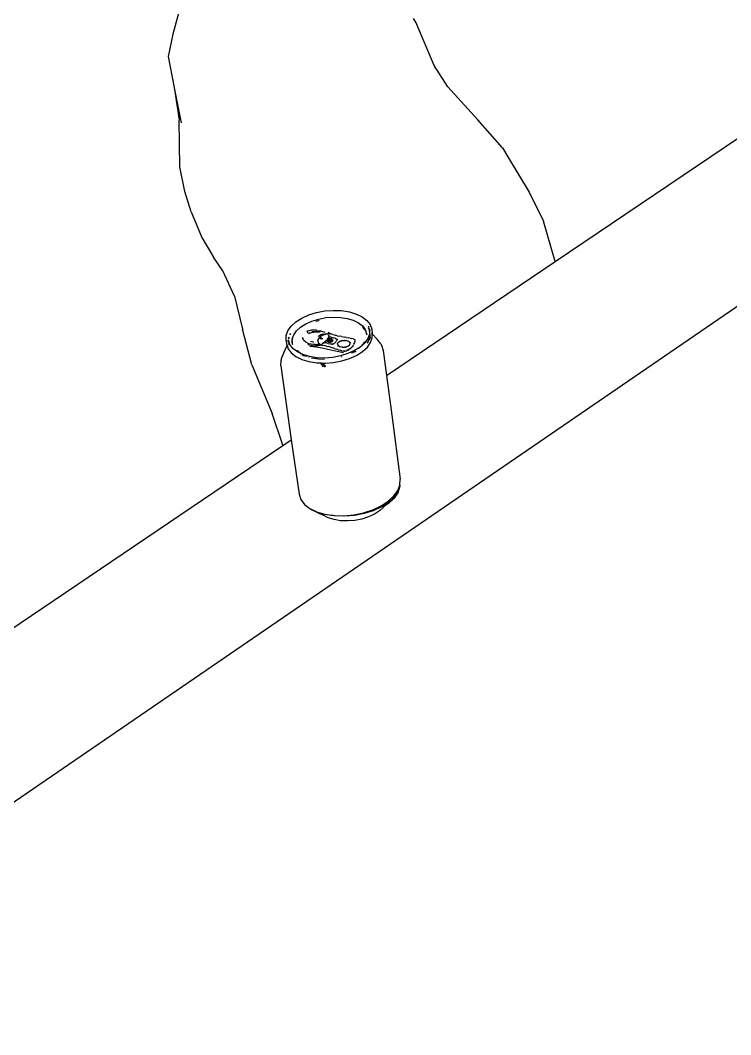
# Model space of a CAD drawing. Header units: millimetres. Extents: x -650 to 3773, y 316 to 2389.
# Drawn here: x 1525.9 to 1579.7, y 1913 to 1989.9 of the extents above; entities that cross this region are included whole.
import ezdxf

# ---------------------------------------------------------------- set-up
doc = ezdxf.new("R2010")
doc.units = ezdxf.units.MM

# ---------------------------------------------------------------- blocks, each defined once
blk = doc.blocks.new('A$Ca364616d')
for p, q in [((405.036, 387.465), (460.995, 425.308)), ((472.182, 420.642), (287.109, 293.723)), ((376.893, 407.764), (376.061, 404.707)), ((394.481, 405.615), (394.295, 405.908)), ((395.866, 402.331), (394.481, 405.615)), ((376.061, 404.707), (375.69, 403.008)), ((375.69, 403.008), (376.134, 400.779)), ((396.898, 400.723), (395.866, 402.331)), ((395.941, 402.154), (395.866, 402.331)), ((376.134, 400.779), (376.185, 400.523)), ((376.185, 400.523), (376.529, 398.194)), ((376.185, 400.523), (376.689, 397.99)), ((399.18, 398.221), (396.898, 400.723)), ((376.592, 394.653), (376.529, 398.194)), ((401.034, 396.091), (399.18, 398.221)), ((401.034, 396.091), (401.454, 395.399)), ((401.454, 395.399), (403.07, 392.734)), ((376.955, 392.783), (376.592, 394.653)), ((377.436, 391.235), (376.955, 392.783)), ((403.07, 392.734), (404.145, 390.529)), ((377.436, 391.235), (378.251, 389.286)), ((405.036, 387.465), (404.145, 390.529)), ((378.251, 389.286), (379.15, 387.791)), ((379.833, 386.755), (379.15, 387.791)), ((392.255, 378.822), (405.036, 387.465)), ((380.741, 384.836), (379.833, 386.755)), ((380.741, 384.836), (381.327, 382.327)), ((385.829, 383.171), (386.363, 383.411)), ((386.363, 383.411), (386.954, 383.593)), ((386.954, 383.593), (387.582, 383.71)), ((387.582, 383.71), (388.22, 383.757)), ((387.658, 383.203), (388.213, 383.245)), ((388.213, 383.245), (388.756, 383.224)), ((388.22, 383.757), (388.846, 383.734)), ((388.846, 383.734), (389.435, 383.641)), ((389.435, 383.641), (389.965, 383.48)), ((389.965, 383.48), (390.415, 383.259)), ((390.415, 383.259), (390.769, 382.987)), ((384.767, 382.204), (385.016, 382.555)), ((385.016, 382.555), (385.374, 382.882)), ((385.374, 382.882), (385.829, 383.171)), ((385.432, 382.201), (385.743, 382.484)), ((385.743, 382.484), (386.137, 382.735)), ((386.137, 382.735), (386.6, 382.943)), ((386.6, 382.943), (387.114, 383.101)), ((386.898, 382.929), (387.128, 383)), ((387.114, 383.101), (387.658, 383.203)), ((387.128, 383), (387.144, 383.003)), ((388.756, 383.224), (389.267, 383.143)), ((389.267, 383.143), (389.727, 383.004)), ((389.727, 383.004), (390.118, 382.812)), ((390.118, 382.812), (390.424, 382.575)), ((390.421, 382.487), (390.438, 382.474)), ((390.424, 382.575), (390.635, 382.302)), ((390.438, 382.474), (390.605, 382.258)), ((390.635, 382.704), (390.634, 382.704)), ((390.769, 382.987), (391.012, 382.672)), ((390.853, 382.56), (390.922, 382.47)), ((391.012, 382.672), (391.135, 382.327)), ((382.037, 379.623), (381.327, 382.327)), ((384.633, 381.479), (384.638, 381.84)), ((384.638, 381.84), (384.767, 382.204)), ((384.839, 381.716), (384.82, 381.662)), ((384.841, 381.705), (384.82, 381.646)), ((384.918, 381.939), (384.909, 381.912)), ((384.968, 382.009), (384.918, 381.939)), ((384.97, 381.99), (384.926, 381.927)), ((384.973, 381.968), (384.972, 381.966)), ((385.104, 381.58), (385.216, 381.896)), ((385.216, 381.896), (385.432, 382.201)), ((386.303, 382.208), (386.174, 382.16)), ((386.231, 382.076), (386.29, 382.092)), ((386.232, 382.076), (386.29, 382.092)), ((386.29, 382.092), (386.233, 382.074)), ((386.233, 382.074), (386.29, 382.092)), ((386.291, 382.09), (386.233, 382.074)), ((386.303, 382.208), (386.304, 382.208)), ((386.304, 382.208), (386.589, 382.269)), ((386.399, 382.03), (386.336, 382.005)), ((386.336, 382.005), (386.384, 382.018)), ((386.399, 382.03), (386.44, 382.042)), ((386.402, 382.024), (386.644, 382.094)), ((386.44, 382.042), (386.709, 382.113)), ((386.581, 382.177), (386.908, 382.216)), ((386.589, 382.269), (386.942, 382.317)), ((386.644, 382.094), (386.931, 382.129)), ((386.709, 382.113), (386.644, 382.094)), ((386.709, 382.113), (386.922, 382.133)), ((386.908, 382.216), (387.248, 382.202)), ((386.922, 382.133), (387.156, 382.128)), ((386.931, 382.129), (387.231, 382.116)), ((387.077, 381.772), (387.064, 381.762)), ((387.097, 381.787), (387.077, 381.772)), ((387.097, 381.787), (387.144, 381.827)), ((387.163, 381.824), (387.097, 381.787)), ((387.16, 381.839), (387.144, 381.827)), ((387.156, 382.128), (387.231, 382.116)), ((387.185, 381.857), (387.16, 381.839)), ((387.224, 381.853), (387.163, 381.824)), ((387.208, 381.727), (387.169, 381.687)), ((387.264, 381.902), (387.185, 381.857)), ((387.305, 381.814), (387.208, 381.727)), ((387.29, 381.724), (387.219, 381.701)), ((387.219, 381.701), (387.231, 381.71)), ((387.224, 381.853), (387.305, 381.899)), ((387.231, 381.71), (387.29, 381.724)), ((387.248, 382.202), (387.568, 382.108)), ((387.251, 381.688), (387.269, 381.703)), ((387.269, 381.703), (387.256, 381.681)), ((387.338, 381.936), (387.264, 381.902)), ((387.284, 381.695), (387.269, 381.703)), ((387.269, 381.703), (387.27, 381.703)), ((387.27, 381.703), (387.275, 381.71)), ((387.27, 381.703), (387.288, 381.706)), ((387.27, 381.703), (387.284, 381.695)), ((387.289, 381.698), (387.284, 381.695)), ((387.284, 381.695), (387.296, 381.698)), ((387.288, 381.706), (387.316, 381.707)), ((387.289, 381.698), (387.296, 381.698)), ((387.305, 381.814), (387.365, 381.858)), ((387.457, 381.985), (387.338, 381.936)), ((387.359, 381.929), (387.372, 381.936)), ((387.44, 381.899), (387.365, 381.858)), ((387.44, 381.899), (387.537, 381.938)), ((387.517, 381.896), (387.486, 381.884)), ((387.664, 381.975), (387.537, 381.938)), ((387.619, 381.935), (387.565, 381.915)), ((387.679, 381.96), (387.619, 381.935)), ((387.664, 381.975), (387.796, 381.998)), ((387.775, 381.967), (387.767, 381.977)), ((387.775, 381.967), (387.767, 381.977)), ((387.768, 381.978), (387.776, 381.968)), ((387.776, 381.968), (387.768, 381.978)), ((387.768, 381.978), (387.777, 381.969)), ((387.769, 381.978), (387.777, 381.969)), ((387.776, 381.968), (387.802, 381.933)), ((387.777, 381.969), (387.803, 381.932)), ((387.907, 381.995), (387.796, 381.998)), ((387.812, 381.917), (387.8, 381.931)), ((387.802, 381.933), (387.83, 381.898)), ((387.803, 381.932), (387.815, 381.916)), ((387.828, 381.897), (387.814, 381.915)), ((387.829, 381.898), (387.814, 381.915)), ((387.815, 381.916), (387.816, 381.915)), ((387.816, 381.915), (387.829, 381.898)), ((387.816, 381.915), (387.83, 381.898)), ((387.848, 381.872), (387.828, 381.897)), ((387.85, 381.873), (387.828, 381.897)), ((387.829, 381.898), (387.85, 381.873)), ((387.851, 381.873), (387.829, 381.898)), ((387.83, 381.898), (387.851, 381.873)), ((387.83, 381.898), (387.85, 381.873)), ((387.867, 381.83), (387.848, 381.872)), ((387.851, 381.873), (387.869, 381.83)), ((387.851, 381.873), (387.869, 381.83)), ((387.86, 381.704), (387.875, 381.767)), ((387.875, 381.767), (387.861, 381.705)), ((387.862, 382.093), (387.883, 382.065)), ((387.862, 382.093), (387.881, 382.066)), ((387.88, 382.064), (387.862, 382.092)), ((387.881, 382.066), (387.862, 382.092)), ((387.878, 381.768), (387.864, 381.706)), ((387.877, 381.768), (387.864, 381.706)), ((387.865, 382.092), (387.883, 382.065)), ((387.877, 381.699), (387.866, 381.676)), ((387.869, 381.83), (387.878, 381.768)), ((387.869, 381.83), (387.878, 381.768)), ((387.874, 381.744), (387.873, 381.74)), ((387.873, 381.74), (387.875, 381.734)), ((387.873, 381.724), (387.875, 381.734)), ((387.873, 381.724), (387.876, 381.72)), ((387.877, 381.757), (387.874, 381.744)), ((387.875, 381.734), (387.874, 381.744)), ((387.877, 381.735), (387.874, 381.744)), ((387.875, 381.734), (387.877, 381.735)), ((387.876, 381.72), (387.875, 381.734)), ((387.877, 381.735), (387.876, 381.72)), ((387.877, 381.757), (387.88, 381.77)), ((387.877, 381.757), (387.88, 381.751)), ((387.877, 381.735), (387.877, 381.757)), ((387.877, 381.711), (387.878, 381.718)), ((387.877, 381.711), (387.88, 381.718)), ((387.878, 381.708), (387.877, 381.711)), ((387.877, 381.699), (387.878, 381.705)), ((387.88, 381.731), (387.878, 381.718)), ((387.878, 381.718), (387.88, 381.718)), ((387.878, 381.718), (387.878, 381.708)), ((387.88, 381.718), (387.878, 381.708)), ((387.878, 381.705), (387.878, 381.708)), ((387.878, 381.708), (387.878, 381.705)), ((387.915, 382.034), (387.88, 382.064)), ((387.916, 382.036), (387.88, 382.064)), ((387.88, 381.751), (387.88, 381.77)), ((387.88, 381.731), (387.882, 381.735)), ((387.88, 381.731), (387.882, 381.735)), ((387.88, 381.718), (387.88, 381.731)), ((387.881, 382.066), (387.918, 382.034)), ((387.881, 382.066), (387.916, 382.036)), ((387.883, 381.743), (387.882, 381.735)), ((387.882, 381.735), (387.908, 381.741)), ((387.883, 382.065), (387.916, 382.036)), ((387.89, 381.743), (387.887, 381.743)), ((387.908, 381.741), (387.89, 381.743)), ((387.907, 381.995), (387.944, 381.987)), ((387.908, 381.741), (387.913, 381.742)), ((387.931, 381.739), (387.913, 381.742)), ((387.94, 381.992), (387.915, 382.034)), ((387.941, 381.994), (387.915, 382.034)), ((387.916, 382.036), (387.918, 382.034)), ((387.918, 382.034), (387.941, 381.994)), ((388.063, 381.712), (387.931, 381.739)), ((387.944, 381.987), (387.94, 381.992)), ((387.96, 381.965), (387.94, 381.992)), ((387.941, 381.994), (387.962, 381.963)), ((387.941, 381.994), (387.96, 381.965)), ((387.943, 381.993), (387.948, 381.986)), ((387.959, 381.963), (387.944, 381.987)), ((387.944, 381.987), (387.948, 381.986)), ((387.948, 381.986), (387.962, 381.963)), ((387.948, 381.986), (388.027, 381.968)), ((388.188, 381.923), (388.027, 381.968)), ((388.063, 381.712), (388.224, 381.675)), ((388.188, 381.923), (388.36, 381.873)), ((388.512, 381.833), (388.36, 381.873)), ((388.512, 381.833), (388.674, 381.799)), ((388.876, 381.766), (388.674, 381.799)), ((388.876, 381.766), (389.071, 381.736)), ((389.214, 381.71), (389.071, 381.736)), ((389.214, 381.71), (389.34, 381.685)), ((390.635, 382.302), (390.742, 382.003)), ((390.678, 382.117), (390.741, 381.941)), ((390.742, 382.003), (390.755, 381.901)), ((390.95, 381.958), (390.83, 381.615)), ((390.979, 381.743), (390.859, 381.4)), ((390.929, 382.39), (390.882, 382.451)), ((390.94, 382.367), (390.887, 382.433)), ((390.916, 382.365), (390.899, 382.387)), ((390.951, 382.266), (390.916, 382.365)), ((390.94, 382.367), (390.929, 382.39)), ((390.94, 382.364), (390.94, 382.367)), ((390.944, 382.22), (390.951, 382.212)), ((390.951, 382.212), (390.95, 381.958)), ((390.951, 382.299), (390.951, 382.266)), ((390.959, 382.245), (390.951, 382.299)), ((390.951, 382.266), (390.951, 382.212)), ((390.959, 382.245), (390.951, 382.266)), ((390.951, 382.212), (390.965, 382.197)), ((390.956, 382.174), (390.971, 382.155)), ((390.965, 382.197), (390.959, 382.245)), ((390.982, 382.179), (390.959, 382.245)), ((390.971, 382.155), (390.965, 382.197)), ((390.965, 382.197), (390.982, 382.179)), ((390.977, 382.112), (390.971, 382.155)), ((390.971, 382.155), (390.982, 382.141)), ((390.98, 381.959), (390.979, 381.903)), ((390.979, 381.874), (390.979, 381.743)), ((390.986, 382.167), (390.982, 382.179)), ((390.982, 382.179), (390.987, 382.173)), ((390.987, 382.304), (391.002, 382.26)), ((391.103, 382.049), (391.154, 381.995)), ((391.135, 382.327), (391.174, 382.039)), ((391.172, 381.678), (391.173, 381.974)), ((391.173, 381.974), (391.174, 382.039)), ((391.173, 381.974), (391.543, 381.577)), ((384.68, 381.018), (384.434, 380.52)), ((384.633, 381.479), (384.673, 381.19)), ((384.673, 381.19), (384.711, 381.082)), ((384.711, 381.082), (384.68, 381.018)), ((384.747, 381.154), (384.711, 381.082)), ((384.711, 381.082), (384.794, 380.845)), ((384.792, 381.395), (384.795, 381.496)), ((384.813, 381.498), (384.811, 381.342)), ((384.932, 381.173), (384.818, 381.499)), ((384.84, 381.342), (384.818, 381.499)), ((384.819, 381.597), (384.846, 381.667)), ((384.847, 381.661), (384.819, 381.584)), ((384.84, 381.342), (384.823, 381.308)), ((384.836, 381.271), (384.846, 381.298)), ((384.849, 381.36), (384.84, 381.342)), ((384.846, 381.298), (384.84, 381.342)), ((384.846, 381.298), (384.848, 381.304)), ((384.848, 381.283), (384.846, 381.298)), ((384.905, 381.119), (384.848, 381.283)), ((385.16, 380.875), (384.932, 381.173)), ((385.1, 381.266), (385.104, 381.58)), ((385.1, 381.266), (385.114, 381.165)), ((385.114, 381.165), (385.115, 381.225)), ((385.116, 381.268), (385.117, 381.401)), ((385.131, 381.517), (385.139, 381.538)), ((385.9, 381.656), (385.885, 381.689)), ((385.901, 381.657), (385.885, 381.689)), ((385.901, 381.657), (385.887, 381.689)), ((385.887, 381.689), (385.902, 381.657)), ((385.888, 381.688), (385.902, 381.657)), ((385.969, 381.49), (385.901, 381.657)), ((385.967, 381.49), (385.901, 381.657)), ((385.969, 381.49), (385.967, 381.49)), ((386.124, 381.34), (385.969, 381.49)), ((386.372, 381.221), (386.124, 381.34)), ((386.284, 381.157), (386.283, 381.157)), ((386.284, 381.157), (386.655, 381.089)), ((386.724, 381.162), (386.372, 381.221)), ((386.911, 380.974), (386.439, 381.022)), ((386.732, 381.348), (386.494, 381.386)), ((386.655, 381.089), (386.802, 381.076)), ((386.865, 381.155), (386.724, 381.162)), ((386.802, 381.076), (386.955, 381.076)), ((386.865, 381.155), (387.021, 381.168)), ((387.371, 380.889), (386.911, 380.974)), ((387.008, 381.087), (386.954, 381.076)), ((386.954, 381.076), (387.009, 381.087)), ((386.955, 381.076), (387.009, 381.087)), ((387.008, 381.087), (386.956, 381.074)), ((387.01, 381.086), (386.956, 381.074)), ((387.076, 381.094), (387.008, 381.087)), ((387.078, 381.092), (387.008, 381.087)), ((387.009, 381.087), (387.077, 381.094)), ((387.009, 381.087), (387.076, 381.094)), ((387.077, 381.094), (387.01, 381.086)), ((387.069, 381.177), (387.021, 381.168)), ((387.021, 381.168), (387.069, 381.177)), ((387.021, 381.168), (387.069, 381.176)), ((387.069, 381.175), (387.021, 381.167)), ((387.069, 381.175), (387.021, 381.168)), ((387.051, 381.431), (387.059, 381.489)), ((387.051, 381.431), (387.051, 381.424)), ((387.051, 381.424), (387.062, 381.357)), ((387.059, 381.489), (387.081, 381.543)), ((387.062, 381.357), (387.064, 381.35)), ((387.064, 381.35), (387.096, 381.272)), ((387.069, 381.176), (387.14, 381.191)), ((387.14, 381.191), (387.069, 381.175)), ((387.069, 381.177), (387.14, 381.191)), ((387.14, 381.189), (387.069, 381.175)), ((387.076, 381.094), (387.155, 381.112)), ((387.077, 381.094), (387.155, 381.112)), ((387.078, 381.092), (387.077, 381.094)), ((387.081, 381.543), (387.083, 381.547)), ((387.083, 381.547), (387.139, 381.644)), ((387.096, 381.272), (387.15, 381.202)), ((387.169, 381.687), (387.139, 381.644)), ((387.209, 381.203), (387.14, 381.189)), ((387.209, 381.203), (387.14, 381.19)), ((387.161, 381.194), (387.14, 381.189)), ((387.161, 381.194), (387.14, 381.191)), ((387.154, 381.198), (387.15, 381.202)), ((387.154, 381.198), (387.161, 381.194)), ((387.211, 381.124), (387.154, 381.112)), ((387.154, 381.112), (387.211, 381.124)), ((387.155, 381.112), (387.211, 381.124)), ((387.211, 381.124), (387.156, 381.11)), ((387.212, 381.123), (387.156, 381.11)), ((387.163, 381.193), (387.161, 381.194)), ((387.209, 381.203), (387.163, 381.193)), ((387.209, 381.201), (387.163, 381.193)), ((387.163, 381.193), (387.232, 381.155)), ((387.205, 381.627), (387.207, 381.628)), ((387.205, 381.627), (387.209, 381.626)), ((387.207, 381.628), (387.217, 381.646)), ((387.207, 381.628), (387.213, 381.636)), ((387.207, 381.628), (387.214, 381.634)), ((387.209, 381.626), (387.207, 381.628)), ((387.21, 381.624), (387.209, 381.626)), ((387.209, 381.203), (387.228, 381.206)), ((387.228, 381.206), (387.209, 381.201)), ((387.229, 381.206), (387.209, 381.203)), ((387.229, 381.206), (387.209, 381.203)), ((387.209, 381.203), (387.228, 381.206)), ((387.21, 381.624), (387.213, 381.625)), ((387.215, 381.619), (387.21, 381.624)), ((387.211, 381.124), (387.27, 381.144)), ((387.222, 381.639), (387.213, 381.636)), ((387.213, 381.636), (387.214, 381.634)), ((387.213, 381.625), (387.216, 381.621)), ((387.213, 381.625), (387.221, 381.623)), ((387.214, 381.634), (387.222, 381.639)), ((387.214, 381.634), (387.216, 381.621)), ((387.216, 381.621), (387.215, 381.619)), ((387.22, 381.619), (387.215, 381.619)), ((387.219, 381.622), (387.216, 381.621)), ((387.22, 381.62), (387.216, 381.621)), ((387.221, 381.623), (387.219, 381.622)), ((387.22, 381.62), (387.22, 381.619)), ((387.22, 381.619), (387.222, 381.62)), ((387.22, 381.62), (387.222, 381.62)), ((387.237, 381.612), (387.22, 381.619)), ((387.232, 381.63), (387.221, 381.623)), ((387.221, 381.623), (387.224, 381.622)), ((387.222, 381.62), (387.224, 381.622)), ((387.222, 381.62), (387.237, 381.612)), ((387.224, 381.622), (387.232, 381.63)), ((387.224, 381.622), (387.232, 381.621)), ((387.23, 381.205), (387.228, 381.206)), ((387.247, 381.632), (387.232, 381.621)), ((387.232, 381.621), (387.301, 381.603)), ((387.27, 381.144), (387.232, 381.155)), ((387.237, 381.612), (387.301, 381.603)), ((387.251, 381.637), (387.247, 381.632)), ((387.268, 381.658), (387.251, 381.637)), ((387.283, 381.675), (387.268, 381.658)), ((387.27, 381.144), (387.299, 381.154)), ((387.348, 381.123), (387.27, 381.144)), ((387.283, 381.675), (387.286, 381.68)), ((387.299, 381.154), (387.323, 381.165)), ((387.417, 381.587), (387.301, 381.603)), ((387.434, 381.27), (387.337, 381.232)), ((387.348, 381.123), (387.516, 381.086)), ((387.359, 381.182), (387.398, 381.199)), ((387.516, 381.319), (387.433, 381.272)), ((387.433, 381.272), (387.516, 381.318)), ((387.517, 381.318), (387.434, 381.27)), ((387.517, 381.317), (387.434, 381.27)), ((387.483, 381.25), (387.51, 381.267)), ((387.566, 381.318), (387.51, 381.267)), ((387.698, 381.048), (387.516, 381.086)), ((387.542, 381.341), (387.517, 381.318)), ((387.544, 381.329), (387.526, 381.314)), ((387.526, 381.314), (387.541, 381.324)), ((387.554, 381.331), (387.541, 381.324)), ((387.542, 381.344), (387.542, 381.341)), ((387.544, 381.342), (387.542, 381.341)), ((387.542, 381.341), (387.544, 381.336)), ((387.542, 381.341), (387.553, 381.332)), ((387.562, 381.357), (387.544, 381.342)), ((387.544, 381.329), (387.544, 381.336)), ((387.566, 381.318), (387.551, 381.327)), ((387.551, 381.327), (387.56, 381.323)), ((387.553, 381.332), (387.554, 381.331)), ((387.554, 381.359), (387.567, 381.366)), ((387.561, 381.364), (387.554, 381.359)), ((387.554, 381.359), (387.562, 381.357)), ((387.557, 381.333), (387.554, 381.331)), ((387.554, 381.331), (387.56, 381.323)), ((387.564, 381.339), (387.557, 381.333)), ((387.571, 381.339), (387.557, 381.333)), ((387.564, 381.339), (387.557, 381.333)), ((387.557, 381.333), (387.565, 381.336)), ((387.56, 381.323), (387.561, 381.323)), ((387.567, 381.366), (387.561, 381.364)), ((387.561, 381.323), (387.566, 381.318)), ((387.561, 381.323), (387.569, 381.321)), ((387.562, 381.357), (387.564, 381.359)), ((387.564, 381.359), (387.567, 381.366)), ((387.571, 381.366), (387.564, 381.359)), ((387.571, 381.339), (387.564, 381.339)), ((387.565, 381.336), (387.571, 381.339)), ((387.566, 381.318), (387.569, 381.321)), ((387.569, 381.315), (387.566, 381.318)), ((387.567, 381.366), (387.571, 381.366)), ((387.737, 381.476), (387.569, 381.321)), ((387.569, 381.321), (387.578, 381.318)), ((387.571, 381.366), (387.575, 381.37)), ((387.571, 381.366), (387.581, 381.366)), ((387.583, 381.35), (387.571, 381.339)), ((387.571, 381.339), (387.583, 381.347)), ((387.575, 381.37), (387.58, 381.372)), ((387.578, 381.318), (387.686, 381.284)), ((387.578, 381.318), (387.684, 381.287)), ((387.705, 381.484), (387.58, 381.372)), ((387.581, 381.366), (387.58, 381.372)), ((387.607, 381.366), (387.583, 381.347)), ((387.583, 381.35), (387.583, 381.347)), ((387.607, 381.366), (387.646, 381.405)), ((387.678, 381.442), (387.646, 381.405)), ((387.694, 381.492), (387.677, 381.469)), ((387.698, 381.484), (387.677, 381.469)), ((387.677, 381.469), (387.691, 381.483)), ((387.681, 381.443), (387.678, 381.442)), ((387.681, 381.443), (387.695, 381.455)), ((387.684, 381.444), (387.681, 381.443)), ((387.69, 381.451), (387.684, 381.444)), ((387.841, 381.245), (387.684, 381.287)), ((387.691, 381.452), (387.69, 381.451)), ((387.705, 381.495), (387.691, 381.483)), ((387.691, 381.483), (387.694, 381.492)), ((387.698, 381.484), (387.691, 381.483)), ((387.691, 381.452), (387.695, 381.455)), ((387.694, 381.492), (387.705, 381.495)), ((387.698, 381.46), (387.695, 381.455)), ((387.702, 381.458), (387.695, 381.455)), ((387.695, 381.455), (387.702, 381.458)), ((387.698, 381.484), (387.705, 381.495)), ((387.698, 381.484), (387.709, 381.488)), ((387.698, 381.484), (387.705, 381.484)), ((387.709, 381.464), (387.698, 381.46)), ((387.698, 381.46), (387.702, 381.458)), ((387.698, 381.048), (387.853, 381.012)), ((387.702, 381.458), (387.718, 381.465)), ((387.709, 381.464), (387.702, 381.458)), ((387.709, 381.488), (387.705, 381.484)), ((387.705, 381.484), (387.716, 381.484)), ((387.716, 381.494), (387.709, 381.488)), ((387.709, 381.488), (387.714, 381.49)), ((387.718, 381.468), (387.709, 381.464)), ((387.714, 381.49), (387.716, 381.494)), ((387.716, 381.484), (387.714, 381.49)), ((387.727, 381.504), (387.716, 381.494)), ((387.716, 381.494), (387.719, 381.501)), ((387.724, 381.469), (387.718, 381.465)), ((387.718, 381.468), (387.718, 381.465)), ((387.719, 381.501), (387.727, 381.504)), ((387.737, 381.478), (387.724, 381.469)), ((387.724, 381.469), (387.737, 381.476)), ((387.727, 381.504), (387.732, 381.507)), ((387.732, 381.507), (387.746, 381.522)), ((387.734, 381.502), (387.732, 381.507)), ((387.746, 381.522), (387.734, 381.502)), ((387.75, 381.491), (387.737, 381.478)), ((387.737, 381.476), (387.75, 381.491)), ((387.751, 381.487), (387.737, 381.476)), ((387.737, 381.478), (387.737, 381.476)), ((387.75, 381.491), (387.752, 381.49)), ((387.75, 381.471), (387.751, 381.487)), ((387.75, 381.471), (387.751, 381.458)), ((387.769, 381.503), (387.751, 381.487)), ((387.751, 381.487), (387.752, 381.49)), ((387.751, 381.458), (387.757, 381.435)), ((387.752, 381.494), (387.763, 381.518)), ((387.752, 381.49), (387.755, 381.494)), ((387.752, 381.49), (387.752, 381.494)), ((387.771, 381.513), (387.755, 381.494)), ((387.757, 381.435), (387.771, 381.413)), ((387.763, 381.518), (387.781, 381.539)), ((387.787, 381.532), (387.771, 381.513)), ((387.771, 381.413), (387.792, 381.393)), ((387.779, 381.562), (387.79, 381.576)), ((387.791, 381.572), (387.779, 381.562)), ((387.781, 381.539), (387.795, 381.55)), ((387.794, 381.546), (387.783, 381.531)), ((387.788, 381.528), (387.783, 381.509)), ((387.79, 381.527), (387.783, 381.509)), ((387.783, 381.509), (387.784, 381.491)), ((387.785, 381.508), (387.784, 381.491)), ((387.784, 381.491), (387.792, 381.475)), ((387.785, 381.508), (387.792, 381.528)), ((387.785, 381.508), (387.79, 381.527)), ((387.787, 381.491), (387.785, 381.508)), ((387.805, 381.621), (387.787, 381.604)), ((387.787, 381.604), (387.795, 381.608)), ((387.79, 381.597), (387.787, 381.604)), ((387.787, 381.604), (387.797, 381.603)), ((387.787, 381.532), (387.799, 381.551)), ((387.787, 381.51), (387.792, 381.528)), ((387.787, 381.491), (387.787, 381.51)), ((387.788, 381.492), (387.787, 381.51)), ((387.794, 381.475), (387.787, 381.491)), ((387.787, 381.491), (387.792, 381.475)), ((387.8, 381.546), (387.788, 381.528)), ((387.802, 381.545), (387.788, 381.528)), ((387.794, 381.475), (387.788, 381.492)), ((387.796, 381.476), (387.788, 381.492)), ((387.79, 381.597), (387.797, 381.603)), ((387.79, 381.576), (387.791, 381.587)), ((387.79, 381.576), (387.796, 381.576)), ((387.79, 381.527), (387.803, 381.546)), ((387.79, 381.527), (387.802, 381.545)), ((387.791, 381.587), (387.795, 381.578)), ((387.799, 381.58), (387.791, 381.572)), ((387.796, 381.576), (387.791, 381.572)), ((387.801, 381.576), (387.791, 381.572)), ((387.791, 381.572), (387.792, 381.573)), ((387.791, 381.572), (387.794, 381.566)), ((387.792, 381.573), (387.796, 381.576)), ((387.792, 381.528), (387.803, 381.546)), ((387.792, 381.475), (387.806, 381.461)), ((387.792, 381.393), (387.82, 381.376)), ((387.801, 381.576), (387.794, 381.566)), ((387.794, 381.546), (387.799, 381.551)), ((387.799, 381.551), (387.794, 381.546)), ((387.795, 381.55), (387.794, 381.546)), ((387.808, 381.461), (387.794, 381.475)), ((387.794, 381.475), (387.806, 381.461)), ((387.795, 381.608), (387.805, 381.621)), ((387.795, 381.608), (387.797, 381.603)), ((387.795, 381.578), (387.802, 381.587)), ((387.795, 381.578), (387.796, 381.576)), ((387.796, 381.556), (387.795, 381.55)), ((387.795, 381.55), (387.798, 381.553)), ((387.798, 381.553), (387.796, 381.556)), ((387.796, 381.479), (387.798, 381.497)), ((387.796, 381.479), (387.799, 381.494)), ((387.801, 381.46), (387.796, 381.479)), ((387.797, 381.476), (387.796, 381.479)), ((387.808, 381.461), (387.796, 381.476)), ((387.809, 381.463), (387.796, 381.476)), ((387.805, 381.621), (387.797, 381.603)), ((387.799, 381.592), (387.797, 381.603)), ((387.797, 381.476), (387.799, 381.494)), ((387.801, 381.46), (387.797, 381.476)), ((387.802, 381.458), (387.797, 381.476)), ((387.798, 381.553), (387.802, 381.556)), ((387.799, 381.551), (387.798, 381.553)), ((387.798, 381.497), (387.806, 381.515)), ((387.798, 381.497), (387.807, 381.512)), ((387.799, 381.494), (387.798, 381.497)), ((387.799, 381.58), (387.808, 381.595)), ((387.799, 381.592), (387.802, 381.587)), ((387.801, 381.576), (387.799, 381.58)), ((387.802, 381.556), (387.799, 381.551)), ((387.799, 381.494), (387.807, 381.512)), ((387.817, 381.564), (387.8, 381.546)), ((387.819, 381.562), (387.8, 381.546)), ((387.807, 381.592), (387.801, 381.576)), ((387.802, 381.566), (387.801, 381.576)), ((387.801, 381.576), (387.804, 381.572)), ((387.803, 381.494), (387.801, 381.476)), ((387.801, 381.476), (387.805, 381.458)), ((387.811, 381.443), (387.801, 381.46)), ((387.802, 381.458), (387.801, 381.46)), ((387.802, 381.587), (387.807, 381.592)), ((387.802, 381.566), (387.804, 381.572)), ((387.802, 381.556), (387.802, 381.566)), ((387.802, 381.545), (387.82, 381.563)), ((387.802, 381.545), (387.819, 381.562)), ((387.802, 381.556), (387.806, 381.559)), ((387.811, 381.443), (387.802, 381.458)), ((387.812, 381.441), (387.802, 381.458)), ((387.803, 381.546), (387.82, 381.563)), ((387.811, 381.511), (387.803, 381.494)), ((387.804, 381.572), (387.807, 381.592)), ((387.805, 381.458), (387.816, 381.442)), ((387.806, 381.559), (387.837, 381.575)), ((387.806, 381.515), (387.82, 381.532)), ((387.806, 381.515), (387.821, 381.529)), ((387.807, 381.512), (387.806, 381.515)), ((387.806, 381.461), (387.826, 381.449)), ((387.809, 381.594), (387.807, 381.592)), ((387.807, 381.512), (387.821, 381.529)), ((387.809, 381.597), (387.808, 381.595)), ((387.808, 381.595), (387.809, 381.594)), ((387.827, 381.449), (387.808, 381.461)), ((387.808, 381.461), (387.826, 381.449)), ((387.837, 381.635), (387.809, 381.597)), ((387.811, 381.604), (387.809, 381.597)), ((387.827, 381.449), (387.809, 381.463)), ((387.829, 381.451), (387.809, 381.463)), ((387.824, 381.528), (387.811, 381.511)), ((387.828, 381.428), (387.811, 381.443)), ((387.812, 381.441), (387.811, 381.443)), ((387.828, 381.428), (387.812, 381.441)), ((387.829, 381.425), (387.812, 381.441)), ((387.816, 381.442), (387.832, 381.427)), ((387.839, 381.58), (387.817, 381.564)), ((387.841, 381.579), (387.817, 381.564)), ((387.819, 381.562), (387.841, 381.579)), ((387.819, 381.562), (387.842, 381.579)), ((387.82, 381.563), (387.842, 381.579)), ((387.82, 381.532), (387.84, 381.547)), ((387.82, 381.532), (387.841, 381.544)), ((387.821, 381.529), (387.82, 381.532)), ((387.82, 381.376), (387.853, 381.363)), ((387.821, 381.529), (387.841, 381.544)), ((387.843, 381.543), (387.824, 381.528)), ((387.826, 381.449), (387.85, 381.441)), ((387.851, 381.441), (387.827, 381.449)), ((387.827, 381.449), (387.85, 381.441)), ((387.832, 381.427), (387.828, 381.428)), ((387.829, 381.425), (387.828, 381.428)), ((387.851, 381.441), (387.829, 381.451)), ((387.852, 381.443), (387.829, 381.451)), ((387.849, 381.415), (387.829, 381.425)), ((387.85, 381.412), (387.829, 381.425)), ((387.849, 381.415), (387.832, 381.427)), ((387.837, 381.635), (387.839, 381.639)), ((387.837, 381.575), (387.873, 381.588)), ((387.839, 381.639), (387.866, 381.676)), ((387.866, 381.595), (387.839, 381.58)), ((387.867, 381.593), (387.839, 381.58)), ((387.84, 381.547), (387.864, 381.56)), ((387.84, 381.547), (387.865, 381.557)), ((387.841, 381.544), (387.84, 381.547)), ((387.841, 381.579), (387.867, 381.593)), ((387.841, 381.579), (387.868, 381.593)), ((387.841, 381.544), (387.865, 381.557)), ((387.841, 381.245), (387.984, 381.213)), ((387.842, 381.579), (387.868, 381.593)), ((387.867, 381.555), (387.843, 381.543)), ((387.853, 381.414), (387.849, 381.415)), ((387.85, 381.412), (387.849, 381.415)), ((387.85, 381.441), (387.878, 381.436)), ((387.875, 381.404), (387.85, 381.412)), ((387.876, 381.402), (387.85, 381.412)), ((387.879, 381.436), (387.851, 381.441)), ((387.851, 381.441), (387.878, 381.436)), ((387.879, 381.436), (387.852, 381.443)), ((387.88, 381.438), (387.852, 381.443)), ((387.875, 381.404), (387.853, 381.414)), ((387.853, 381.363), (387.89, 381.353)), ((388.008, 380.968), (387.853, 381.012)), ((387.864, 381.56), (387.892, 381.57)), ((387.864, 381.56), (387.893, 381.567)), ((387.865, 381.557), (387.864, 381.56)), ((387.865, 381.557), (387.893, 381.567)), ((387.896, 381.607), (387.866, 381.595)), ((387.897, 381.605), (387.866, 381.595)), ((387.867, 381.593), (387.897, 381.605)), ((387.867, 381.593), (387.898, 381.605)), ((387.894, 381.565), (387.867, 381.555)), ((387.868, 381.593), (387.898, 381.605)), ((387.873, 381.588), (387.912, 381.597)), ((387.878, 381.404), (387.875, 381.404)), ((387.876, 381.402), (387.875, 381.404)), ((387.904, 381.397), (387.876, 381.402)), ((387.905, 381.394), (387.876, 381.402)), ((387.878, 381.436), (387.909, 381.434)), ((387.904, 381.397), (387.878, 381.404)), ((387.91, 381.434), (387.879, 381.436)), ((387.879, 381.436), (387.909, 381.434)), ((387.91, 381.434), (387.88, 381.438)), ((387.91, 381.437), (387.88, 381.438)), ((387.89, 381.353), (387.931, 381.349)), ((387.892, 381.57), (387.923, 381.577)), ((387.892, 381.57), (387.923, 381.574)), ((387.893, 381.567), (387.892, 381.57)), ((387.893, 381.567), (387.923, 381.574)), ((387.924, 381.572), (387.894, 381.565)), ((387.928, 381.616), (387.896, 381.607)), ((387.929, 381.614), (387.896, 381.607)), ((387.897, 381.605), (387.929, 381.614)), ((387.897, 381.605), (387.929, 381.614)), ((387.898, 381.605), (387.929, 381.614)), ((387.906, 381.397), (387.904, 381.397)), ((387.905, 381.394), (387.904, 381.397)), ((387.936, 381.393), (387.905, 381.394)), ((387.936, 381.391), (387.905, 381.394)), ((387.936, 381.393), (387.906, 381.397)), ((387.909, 381.434), (387.942, 381.436)), ((387.942, 381.439), (387.91, 381.437)), ((387.942, 381.436), (387.91, 381.437)), ((387.942, 381.436), (387.91, 381.434)), ((387.91, 381.434), (387.942, 381.436)), ((387.912, 381.597), (387.953, 381.602)), ((387.923, 381.577), (387.955, 381.58)), ((387.923, 381.574), (387.923, 381.577)), ((387.923, 381.577), (387.955, 381.577)), ((387.923, 381.574), (387.955, 381.577)), ((387.955, 381.575), (387.924, 381.572)), ((387.962, 381.621), (387.928, 381.616)), ((387.962, 381.619), (387.928, 381.616)), ((387.929, 381.614), (387.962, 381.619)), ((387.929, 381.614), (387.961, 381.619)), ((387.929, 381.614), (387.961, 381.619)), ((387.931, 381.349), (387.972, 381.348)), ((387.937, 381.393), (387.936, 381.393)), ((387.936, 381.391), (387.936, 381.393)), ((387.968, 381.393), (387.936, 381.391)), ((387.968, 381.39), (387.936, 381.391)), ((387.937, 381.393), (387.968, 381.393)), ((387.974, 381.444), (387.942, 381.439)), ((387.975, 381.442), (387.942, 381.436)), ((387.942, 381.436), (387.975, 381.442)), ((387.942, 381.436), (387.975, 381.442)), ((387.975, 381.442), (387.942, 381.439)), ((387.953, 381.602), (387.995, 381.601)), ((387.955, 381.58), (387.987, 381.58)), ((387.955, 381.577), (387.955, 381.58)), ((387.955, 381.58), (387.987, 381.577)), ((387.955, 381.577), (387.987, 381.577)), ((387.987, 381.575), (387.955, 381.575)), ((387.961, 381.619), (387.993, 381.621)), ((387.994, 381.624), (387.962, 381.621)), ((387.962, 381.619), (387.994, 381.621)), ((387.994, 381.621), (387.962, 381.621)), ((387.962, 381.619), (387.993, 381.621)), ((388, 381.396), (387.968, 381.393)), ((388, 381.396), (387.968, 381.39)), ((388, 381.394), (387.968, 381.39)), ((387.968, 381.39), (387.968, 381.393)), ((387.972, 381.348), (388.014, 381.353)), ((388.006, 381.453), (387.974, 381.444)), ((388.007, 381.451), (387.974, 381.444)), ((388.007, 381.451), (387.975, 381.442)), ((387.975, 381.442), (388.007, 381.451)), ((387.975, 381.442), (388.007, 381.451)), ((388.056, 381.195), (387.984, 381.213)), ((388.056, 381.195), (387.986, 381.21)), ((387.987, 381.58), (388.018, 381.576)), ((387.987, 381.577), (387.987, 381.58)), ((387.987, 381.58), (388.019, 381.573)), ((387.987, 381.577), (388.019, 381.573)), ((388.017, 381.571), (387.987, 381.575)), ((387.993, 381.621), (388.024, 381.62)), ((388.025, 381.62), (387.994, 381.624)), ((388.025, 381.622), (387.994, 381.624)), ((387.994, 381.621), (388.025, 381.62)), ((387.994, 381.621), (388.024, 381.62)), ((387.995, 381.601), (388.035, 381.597)), ((388, 381.396), (388.029, 381.403)), ((388.031, 381.403), (388, 381.394)), ((388.031, 381.401), (388, 381.394)), ((388, 381.394), (388, 381.396)), ((388.035, 381.465), (388.006, 381.453)), ((388.036, 381.463), (388.006, 381.453)), ((388.036, 381.463), (388.007, 381.451)), ((388.007, 381.451), (388.037, 381.463)), ((388.007, 381.451), (388.037, 381.463)), ((388.008, 380.968), (388.186, 380.907)), ((388.014, 381.353), (388.053, 381.362)), ((388.046, 381.564), (388.017, 381.571)), ((388.018, 381.576), (388.048, 381.569)), ((388.018, 381.576), (388.048, 381.566)), ((388.018, 381.576), (388.019, 381.573)), ((388.019, 381.573), (388.048, 381.566)), ((388.024, 381.62), (388.051, 381.615)), ((388.053, 381.615), (388.025, 381.622)), ((388.054, 381.617), (388.025, 381.622)), ((388.025, 381.62), (388.053, 381.615)), ((388.025, 381.62), (388.051, 381.615)), ((388.031, 381.403), (388.029, 381.403)), ((388.059, 381.413), (388.031, 381.401)), ((388.056, 381.412), (388.031, 381.403)), ((388.059, 381.411), (388.031, 381.401)), ((388.031, 381.401), (388.031, 381.403)), ((388.035, 381.597), (388.073, 381.587)), ((388.061, 381.479), (388.035, 381.465)), ((388.063, 381.477), (388.035, 381.465)), ((388.063, 381.477), (388.036, 381.463)), ((388.036, 381.463), (388.064, 381.477)), ((388.037, 381.463), (388.064, 381.477)), ((388.071, 381.554), (388.046, 381.564)), ((388.048, 381.569), (388.073, 381.559)), ((388.048, 381.569), (388.073, 381.556)), ((388.048, 381.569), (388.048, 381.566)), ((388.048, 381.566), (388.073, 381.556)), ((388.051, 381.615), (388.075, 381.606)), ((388.053, 381.615), (388.077, 381.606)), ((388.053, 381.615), (388.075, 381.606)), ((388.053, 381.362), (388.089, 381.374)), ((388.077, 381.606), (388.054, 381.617)), ((388.078, 381.608), (388.054, 381.617)), ((388.059, 381.413), (388.056, 381.412)), ((388.087, 381.186), (388.056, 381.195)), ((388.083, 381.426), (388.059, 381.411)), ((388.08, 381.425), (388.059, 381.413)), ((388.083, 381.424), (388.059, 381.411)), ((388.059, 381.411), (388.059, 381.413)), ((388.083, 381.495), (388.061, 381.479)), ((388.085, 381.493), (388.061, 381.479)), ((388.063, 381.477), (388.087, 381.494)), ((388.085, 381.493), (388.063, 381.477)), ((388.064, 381.477), (388.087, 381.494)), ((388.092, 381.541), (388.071, 381.554)), ((388.073, 381.587), (388.106, 381.574)), ((388.073, 381.559), (388.095, 381.546)), ((388.073, 381.556), (388.073, 381.559)), ((388.073, 381.559), (388.095, 381.542)), ((388.073, 381.556), (388.095, 381.542)), ((388.075, 381.606), (388.094, 381.595)), ((388.077, 381.606), (388.096, 381.595)), ((388.077, 381.606), (388.094, 381.595)), ((388.096, 381.595), (388.078, 381.608)), ((388.097, 381.597), (388.078, 381.608)), ((388.083, 381.426), (388.08, 381.425)), ((388.1, 381.512), (388.083, 381.495)), ((388.102, 381.511), (388.083, 381.495)), ((388.102, 381.441), (388.083, 381.424)), ((388.099, 381.44), (388.083, 381.426)), ((388.102, 381.439), (388.083, 381.424)), ((388.083, 381.424), (388.083, 381.426)), ((388.085, 381.493), (388.104, 381.512)), ((388.102, 381.511), (388.085, 381.493)), ((388.087, 381.494), (388.104, 381.512)), ((388.107, 381.184), (388.087, 381.186)), ((388.089, 381.374), (388.12, 381.391)), ((388.108, 381.526), (388.092, 381.541)), ((388.094, 381.595), (388.108, 381.581)), ((388.095, 381.546), (388.111, 381.53)), ((388.095, 381.542), (388.095, 381.546)), ((388.095, 381.546), (388.111, 381.527)), ((388.095, 381.542), (388.111, 381.527)), ((388.096, 381.595), (388.11, 381.581)), ((388.096, 381.595), (388.108, 381.581)), ((388.11, 381.581), (388.097, 381.597)), ((388.111, 381.583), (388.097, 381.597)), ((388.102, 381.441), (388.099, 381.44)), ((388.111, 381.53), (388.1, 381.512)), ((388.113, 381.529), (388.1, 381.512)), ((388.102, 381.511), (388.115, 381.53)), ((388.113, 381.529), (388.102, 381.511)), ((388.117, 381.458), (388.102, 381.439)), ((388.113, 381.456), (388.102, 381.441)), ((388.116, 381.456), (388.102, 381.439)), ((388.102, 381.439), (388.102, 381.441)), ((388.104, 381.512), (388.115, 381.53)), ((388.106, 381.574), (388.134, 381.557)), ((388.11, 381.183), (388.107, 381.184)), ((388.108, 381.581), (388.115, 381.566)), ((388.118, 381.509), (388.108, 381.526)), ((388.11, 381.581), (388.117, 381.565)), ((388.11, 381.581), (388.115, 381.566)), ((388.11, 381.183), (388.16, 381.19)), ((388.11, 381.183), (388.123, 381.181)), ((388.117, 381.565), (388.111, 381.583)), ((388.119, 381.566), (388.111, 381.583)), ((388.119, 381.548), (388.111, 381.53)), ((388.116, 381.548), (388.111, 381.53)), ((388.111, 381.53), (388.122, 381.513)), ((388.111, 381.527), (388.111, 381.53)), ((388.111, 381.53), (388.122, 381.51)), ((388.111, 381.527), (388.122, 381.51)), ((388.113, 381.529), (388.12, 381.549)), ((388.119, 381.548), (388.113, 381.529)), ((388.113, 381.456), (388.121, 381.474)), ((388.117, 381.458), (388.113, 381.456)), ((388.115, 381.566), (388.116, 381.548)), ((388.115, 381.53), (388.12, 381.549)), ((388.117, 381.565), (388.116, 381.548)), ((388.125, 381.476), (388.116, 381.456)), ((388.124, 381.474), (388.116, 381.456)), ((388.116, 381.456), (388.117, 381.458)), ((388.117, 381.565), (388.119, 381.548)), ((388.125, 381.476), (388.117, 381.458)), ((388.122, 381.492), (388.118, 381.509)), ((388.119, 381.548), (388.119, 381.566)), ((388.12, 381.549), (388.119, 381.566)), ((388.12, 381.391), (388.145, 381.411)), ((388.121, 381.474), (388.122, 381.492)), ((388.122, 381.513), (388.127, 381.495)), ((388.122, 381.51), (388.122, 381.513)), ((388.122, 381.513), (388.126, 381.492)), ((388.122, 381.51), (388.126, 381.492)), ((388.127, 381.495), (388.124, 381.474)), ((388.126, 381.492), (388.124, 381.474)), ((388.124, 381.474), (388.125, 381.476)), ((388.127, 381.495), (388.125, 381.476)), ((388.126, 381.492), (388.127, 381.495)), ((388.134, 381.557), (388.155, 381.537)), ((388.179, 381.193), (388.139, 381.183)), ((388.139, 381.183), (388.16, 381.19)), ((388.145, 381.411), (388.163, 381.432)), ((388.155, 381.537), (388.169, 381.515)), ((388.16, 381.19), (388.181, 381.197)), ((388.16, 381.19), (388.179, 381.193)), ((388.163, 381.432), (388.174, 381.456)), ((388.169, 381.515), (388.174, 381.492)), ((388.174, 381.492), (388.176, 381.479)), ((388.174, 381.456), (388.176, 381.479)), ((388.234, 381.213), (388.181, 381.197)), ((388.362, 381.637), (388.224, 381.675)), ((388.234, 381.213), (388.282, 381.243)), ((388.322, 381.279), (388.282, 381.243)), ((388.322, 381.279), (388.355, 381.313)), ((388.379, 381.343), (388.355, 381.313)), ((388.362, 381.637), (388.447, 381.604)), ((388.379, 381.343), (388.41, 381.379)), ((388.439, 381.415), (388.41, 381.379)), ((388.464, 381.445), (388.439, 381.415)), ((388.464, 381.445), (388.49, 381.481)), ((388.491, 381.583), (388.47, 381.595)), ((388.511, 381.517), (388.49, 381.481)), ((388.491, 381.583), (388.497, 381.58)), ((388.497, 381.579), (388.497, 381.58)), ((388.512, 381.568), (388.497, 381.579)), ((388.51, 381.573), (388.497, 381.579)), ((388.512, 381.568), (388.51, 381.573)), ((388.513, 381.521), (388.511, 381.517)), ((388.513, 381.567), (388.512, 381.568)), ((388.513, 381.567), (388.519, 381.55)), ((388.513, 381.521), (388.521, 381.549)), ((388.521, 381.556), (388.519, 381.55)), ((388.519, 381.55), (388.521, 381.549)), ((388.521, 381.549), (388.523, 381.541)), ((388.541, 381.205), (388.542, 381.197)), ((388.542, 381.197), (388.545, 381.237)), ((388.542, 381.197), (388.543, 381.195)), ((388.543, 381.195), (388.543, 381.189)), ((388.543, 381.189), (388.553, 381.158)), ((388.545, 381.237), (388.554, 381.272)), ((388.596, 381.065), (388.546, 381.058)), ((388.546, 381.058), (388.645, 381.045)), ((388.553, 381.158), (388.571, 381.121)), ((388.554, 381.272), (388.556, 381.277)), ((388.556, 381.277), (388.567, 381.297)), ((388.579, 381.312), (388.567, 381.297)), ((388.571, 381.121), (388.572, 381.119)), ((388.572, 381.119), (388.574, 381.115)), ((388.574, 381.115), (388.597, 381.086)), ((388.592, 381.327), (388.579, 381.312)), ((388.592, 381.327), (388.617, 381.349)), ((388.596, 381.065), (388.637, 381.05)), ((388.601, 381.08), (388.597, 381.086)), ((388.612, 381.071), (388.601, 381.08)), ((388.619, 381.063), (388.612, 381.071)), ((388.665, 381.379), (388.617, 381.349)), ((388.619, 381.063), (388.637, 381.05)), ((388.637, 381.05), (388.645, 381.045)), ((388.654, 381.04), (388.645, 381.045)), ((388.664, 381.033), (388.654, 381.04)), ((388.664, 381.033), (388.744, 381.002)), ((388.665, 381.379), (388.729, 381.411)), ((388.802, 381.438), (388.729, 381.411)), ((388.832, 380.977), (388.744, 381.002)), ((388.802, 381.438), (388.875, 381.457)), ((388.92, 380.96), (388.832, 380.977)), ((388.94, 381.469), (388.875, 381.457)), ((388.92, 380.96), (389.001, 380.954)), ((388.94, 381.469), (388.987, 381.475)), ((388.987, 381.475), (389.004, 381.477)), ((389.001, 380.954), (389.073, 380.964)), ((389.004, 381.477), (389.029, 381.476)), ((389.099, 381.471), (389.029, 381.476)), ((389.144, 380.972), (389.073, 380.964)), ((389.099, 381.471), (389.189, 381.461)), ((389.144, 380.972), (389.201, 380.984)), ((389.274, 381.443), (389.189, 381.461)), ((389.201, 380.984), (389.238, 380.993)), ((389.229, 380.985), (389.211, 380.982)), ((389.23, 380.987), (389.229, 380.985)), ((389.23, 380.987), (389.229, 380.985)), ((389.239, 380.99), (389.23, 380.987)), ((389.238, 380.993), (389.268, 381.02)), ((389.25, 380.996), (389.242, 380.992)), ((389.268, 381.02), (389.328, 381.052)), ((389.274, 381.443), (389.347, 381.419)), ((389.328, 381.052), (389.392, 381.088)), ((389.488, 381.655), (389.34, 381.685)), ((389.4, 381.388), (389.347, 381.419)), ((389.392, 381.088), (389.435, 381.124)), ((389.4, 381.388), (389.436, 381.357)), ((389.435, 381.124), (389.463, 381.158)), ((389.439, 381.353), (389.436, 381.357)), ((389.439, 381.353), (389.465, 381.319)), ((389.463, 381.152), (389.44, 381.123)), ((389.463, 381.158), (389.468, 381.164)), ((389.463, 381.152), (389.464, 381.156)), ((389.464, 381.156), (389.465, 381.157)), ((389.482, 381.283), (389.465, 381.319)), ((389.465, 381.157), (389.465, 381.158)), ((389.468, 381.164), (389.481, 381.192)), ((389.468, 381.164), (389.492, 381.192)), ((389.481, 381.192), (389.487, 381.233)), ((389.482, 381.283), (389.487, 381.24)), ((389.487, 381.237), (389.487, 381.24)), ((389.487, 381.237), (389.487, 381.233)), ((389.488, 381.655), (389.627, 381.626)), ((389.5, 381.3), (389.491, 381.286)), ((389.5, 381.3), (389.533, 381.358)), ((389.596, 380.949), (389.542, 380.898)), ((389.596, 380.949), (389.639, 380.996)), ((389.725, 381.601), (389.627, 381.626)), ((389.712, 381.084), (389.639, 380.996)), ((389.712, 381.084), (389.749, 381.133)), ((389.725, 381.601), (389.789, 381.579)), ((389.784, 381.189), (389.749, 381.133)), ((389.784, 381.189), (389.819, 381.257)), ((389.825, 381.556), (389.789, 381.579)), ((389.822, 381.262), (389.819, 381.257)), ((389.822, 381.262), (389.86, 381.345)), ((389.825, 381.556), (389.848, 381.53)), ((390.26, 380.974), (389.831, 380.7)), ((389.848, 381.53), (389.851, 381.526)), ((389.851, 381.526), (389.874, 381.491)), ((389.86, 381.345), (389.883, 381.424)), ((389.876, 381.484), (389.874, 381.491)), ((389.883, 381.431), (389.876, 381.484)), ((389.883, 381.431), (389.883, 381.424)), ((390.409, 381.11), (390.26, 380.974)), ((390.299, 380.952), (390.297, 380.95)), ((390.384, 381.075), (390.343, 381.037)), ((390.409, 381.11), (390.384, 381.075)), ((390.596, 381.377), (390.409, 381.11)), ((390.597, 381.283), (390.409, 381.11)), ((390.441, 380.634), (390.799, 380.961)), ((390.535, 381.274), (390.464, 381.172)), ((390.535, 381.274), (390.596, 381.377)), ((390.83, 381.615), (390.597, 381.283)), ((390.859, 381.4), (390.765, 381.265)), ((390.799, 380.961), (391.045, 381.314)), ((391.007, 381.687), (390.942, 381.51)), ((390.997, 381.589), (391.007, 381.617)), ((391.045, 381.314), (391.172, 381.678)), ((391.823, 381.213), (391.543, 381.577)), ((391.823, 381.213), (391.868, 381.117)), ((391.868, 381.117), (392.006, 380.712)), ((384.434, 380.52), (384.273, 380.09)), ((384.794, 380.845), (385.035, 380.528)), ((385.035, 380.528), (385.388, 380.254)), ((385.493, 380.616), (385.16, 380.875)), ((385.388, 380.254), (385.838, 380.032)), ((385.676, 380.525), (385.446, 380.704)), ((385.531, 380.62), (385.446, 380.704)), ((385.612, 380.557), (385.493, 380.616)), ((385.612, 380.557), (385.531, 380.62)), ((385.676, 380.525), (385.612, 380.557)), ((385.918, 380.406), (385.676, 380.525)), ((385.78, 380.426), (385.704, 380.486)), ((386.055, 380.278), (385.869, 380.37)), ((386.419, 380.254), (385.918, 380.406)), ((386.135, 380.279), (386.023, 380.334)), ((386.236, 380.248), (386.135, 380.279)), ((386.384, 380.151), (386.36, 380.158)), ((386.976, 380.165), (386.419, 380.254)), ((387.569, 380.143), (386.976, 380.165)), ((387.816, 380.788), (387.371, 380.889)), ((388.174, 380.188), (387.569, 380.143)), ((388.249, 380.695), (387.816, 380.788)), ((388.768, 380.3), (388.174, 380.188)), ((388.356, 380.846), (388.186, 380.907)), ((388.643, 380.605), (388.249, 380.695)), ((388.356, 380.846), (388.485, 380.804)), ((388.604, 380.769), (388.485, 380.804)), ((388.604, 380.769), (388.741, 380.727)), ((388.995, 380.533), (388.643, 380.605)), ((388.873, 380.689), (388.741, 380.727)), ((389.327, 380.472), (388.768, 380.3)), ((388.853, 380.222), (388.818, 380.211)), ((388.873, 380.689), (388.972, 380.665)), ((389.046, 380.654), (388.972, 380.665)), ((389.046, 380.654), (389.1, 380.654)), ((389.152, 380.662), (389.1, 380.654)), ((389.152, 380.662), (389.214, 380.675)), ((389.286, 380.732), (389.21, 380.701)), ((389.29, 380.73), (389.21, 380.701)), ((389.29, 380.706), (389.214, 380.675)), ((389.353, 380.787), (389.286, 380.732)), ((389.29, 380.73), (389.353, 380.787)), ((389.29, 380.706), (389.382, 380.768)), ((389.831, 380.7), (389.327, 380.472)), ((389.472, 380.838), (389.382, 380.768)), ((389.453, 380.102), (389.987, 380.343)), ((389.472, 380.838), (389.542, 380.898)), ((389.689, 380.546), (389.587, 380.5)), ((389.882, 380.669), (389.689, 380.546)), ((389.93, 380.642), (389.834, 380.58)), ((389.987, 380.343), (390.441, 380.634)), ((390.181, 380.888), (390.136, 380.847)), ((392.006, 380.712), (392.255, 378.822)), ((382.037, 379.623), (383.575, 375.923)), ((384.241, 379.555), (384.255, 379.984)), ((384.241, 379.555), (384.927, 374.658)), ((384.273, 380.09), (384.255, 379.984)), ((385.838, 380.032), (386.37, 379.87)), ((386.37, 379.87), (386.961, 379.776)), ((386.59, 380.14), (386.562, 380.149)), ((387.096, 380.06), (386.59, 380.14)), ((386.961, 379.776), (387.236, 379.766)), ((387.561, 380.042), (387.096, 380.06)), ((387.236, 379.766), (387.353, 379.603)), ((387.236, 379.766), (387.253, 379.765)), ((387.253, 379.765), (387.453, 379.601)), ((387.253, 379.765), (387.288, 379.764)), ((387.288, 379.764), (387.497, 379.6)), ((387.288, 379.764), (387.386, 379.76)), ((387.386, 379.76), (387.549, 379.599)), ((387.386, 379.76), (387.589, 379.753)), ((387.386, 379.557), (387.441, 379.479)), ((387.485, 379.575), (387.606, 379.476)), ((387.52, 379.582), (387.617, 379.506)), ((387.559, 379.589), (387.614, 379.535)), ((387.589, 379.753), (388.23, 379.801)), ((388.23, 379.801), (388.859, 379.919)), ((388.859, 379.919), (389.453, 380.102)), ((392.255, 378.822), (392.65, 375.815)), ((384.365, 373.611), (383.575, 375.923)), ((392.65, 375.815), (393.275, 370.959)), ((384.927, 374.658), (385.031, 373.936)), ((359.796, 356.87), (384.391, 373.503)), ((384.391, 373.503), (384.365, 373.611)), ((384.391, 373.503), (385.031, 373.936)), ((385.031, 373.936), (385.621, 369.806)), ((393.266, 370.533), (393.275, 370.959)), ((393.245, 370.333), (393.099, 369.905)), ((393.255, 370.429), (393.108, 369.998)), ((393.109, 370.1), (393.255, 370.503)), ((393.255, 370.429), (393.245, 370.333)), ((393.255, 370.503), (393.266, 370.533)), ((393.255, 370.503), (393.255, 370.429)), ((385.621, 369.806), (385.755, 369.401)), ((385.755, 369.401), (386.032, 369.033)), ((392.385, 369.282), (392.812, 369.678)), ((392.813, 369.489), (392.398, 369.103)), ((392.82, 369.581), (392.402, 369.192)), ((392.812, 369.678), (393.109, 370.1)), ((393.099, 369.905), (392.813, 369.489)), ((393.108, 369.998), (392.82, 369.581)), ((386.032, 369.033), (386.44, 368.717)), ((386.44, 368.717), (386.442, 368.716)), ((386.518, 368.656), (386.442, 368.716)), ((386.442, 368.716), (386.964, 368.465)), ((387.042, 368.394), (386.518, 368.656)), ((390.511, 368.401), (391.212, 368.632)), ((391.212, 368.632), (391.845, 368.929)), ((391.871, 368.848), (391.246, 368.562)), ((392.016, 368.817), (391.714, 368.537)), ((391.845, 368.929), (392.385, 369.282)), ((392.331, 369.146), (391.871, 368.848)), ((392.1, 368.906), (391.997, 368.837)), ((391.997, 368.837), (392.009, 368.849)), ((392.1, 368.906), (392.016, 368.817)), ((392.398, 369.103), (392.1, 368.906)), ((392.402, 369.192), (392.331, 369.146)), ((392.346, 369.162), (392.331, 369.146)), ((386.964, 368.465), (387.101, 368.425)), ((387.042, 368.394), (387.294, 368.306)), ((387.101, 368.425), (387.261, 368.327)), ((387.101, 368.425), (387.132, 368.416)), ((387.132, 368.416), (387.392, 368.286)), ((387.132, 368.416), (387.585, 368.286)), ((387.294, 368.306), (387.447, 368.212)), ((387.294, 368.306), (387.486, 368.239)), ((387.828, 368.022), (387.447, 368.212)), ((387.585, 368.286), (388.07, 368.218)), ((388.277, 367.884), (387.828, 368.022)), ((388.329, 368.176), (388.07, 368.218)), ((388.07, 368.218), (388.277, 368.188)), ((388.277, 368.188), (389.015, 368.175)), ((388.776, 367.803), (388.277, 367.884)), ((389.065, 368.148), (388.329, 368.176)), ((389.015, 368.175), (389.769, 368.247)), ((389.816, 368.205), (389.065, 368.148)), ((389.769, 368.247), (390.511, 368.401)), ((390.552, 368.345), (389.816, 368.205)), ((390.379, 367.925), (389.848, 367.825)), ((390.88, 368.082), (390.379, 367.925)), ((391.246, 368.562), (390.552, 368.345)), ((391.331, 368.289), (390.88, 368.082)), ((391.714, 368.537), (391.331, 368.289)), ((389.307, 367.783), (388.776, 367.803)), ((389.848, 367.825), (389.307, 367.783))]:
    blk.add_line(p, q)

msp = doc.modelspace()

# ---------------------------------------------------------------- block references
msp.add_blockref('A$Ca364616d', (1161.387, 1584.181))

doc.saveas('drawing.dxf')
